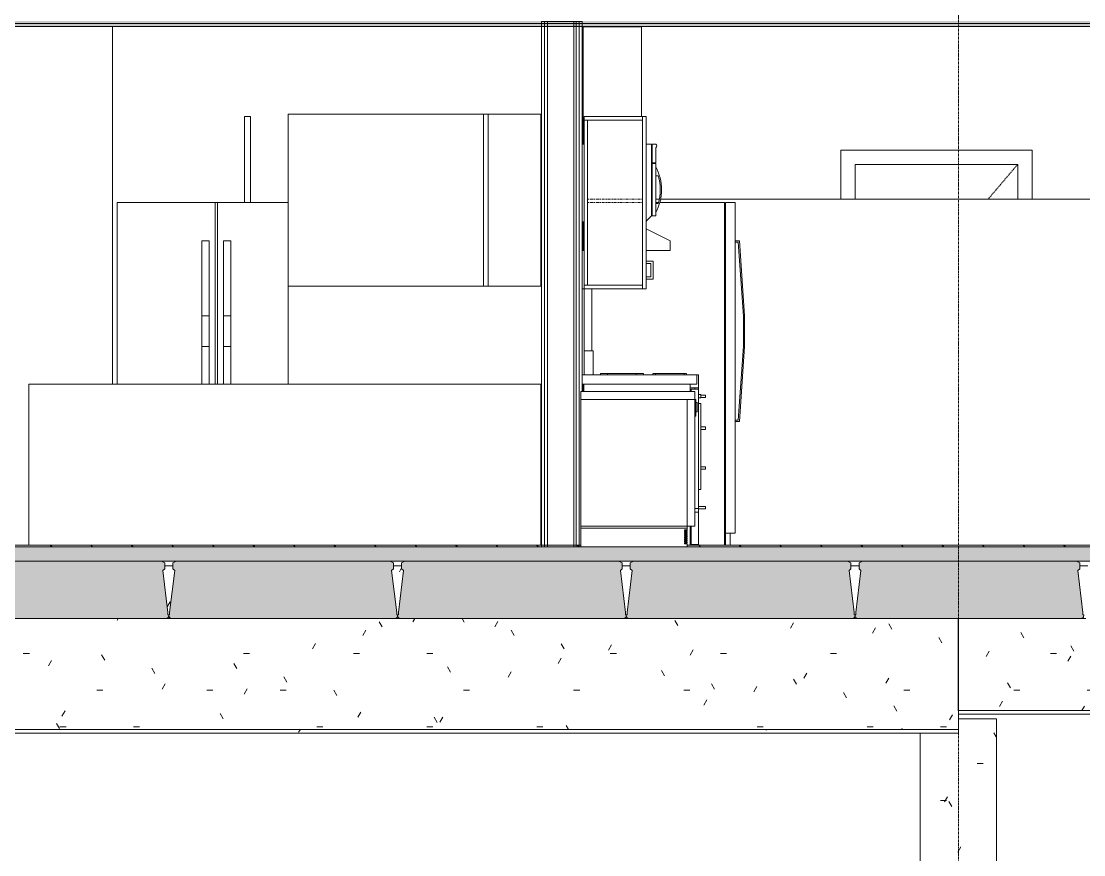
# Model space of a CAD drawing. Header units: inches. Extents: x -4168 to 1483, y -300 to 637.
# Drawn here: x 401.2 to 623.6, y -64.4 to 109.9 of the extents above; entities that cross this region are included whole.
import ezdxf

# ---------------------------------------------------------------- set-up
doc = ezdxf.new("R2010")
doc.units = ezdxf.units.IN
doc.header["$MEASUREMENT"] = 0
for name, pattern in [('Center', [1.25, 0.25, -0.1875, 0.625, -0.1875]), ('Dash 1_16_', [0.125, 0.0625, -0.0625]), ('Grid Line 1_2_', [0.875, 0.5, -0.125, 0.125, -0.125])]:
    doc.linetypes.add(name, pattern=pattern)
for name, color, linetype, lineweight in [('0-3', 55, 'Continuous', 9), ('0-5', 10, 'Continuous', 5), ('0-6', 253, 'Continuous', 9), ('A-CLNG-1', 251, 'Continuous', 5), ('A-CLNG-2', 13, 'Continuous', 9), ('A-CLNG-PATT-1', 45, 'Continuous', 9), ('A-DOOR-1', 253, 'Dash 1_16_', 9), ('A-DOOR-FRAM-2', 253, 'Continuous', 9), ('A-FLOR-7', 192, 'Continuous', 9), ('A-FLOR-LEVL-1', 51, 'Grid Line 1_2_', 9), ('A-FLOR-MCUT-2', 51, 'Continuous', 9), ('A-FLOR-PATT-1', 45, 'Continuous', 9), ('A-WALL-1', 253, 'Continuous', 9), ('A-WALL-3', 9, 'Continuous', 9), ('A-WALL-4', 250, 'Continuous', 13), ('I-WALL-3', 7, 'Continuous', 9), ('I-WALL-4', 55, 'Continuous', 9), ('Q-CASE-1', 253, 'Continuous', 9), ('Q-CASE-2', 9, 'Continuous', 9), ('Q-CASE-3', 253, 'Center', 9), ('Q-SPCQ-1', 9, 'Continuous', 9), ('S-BEAM-2', 7, 'Continuous', 9), ('S-BEAM-4', 55, 'Continuous', 9), ('S-BEAM-5', 50, 'Continuous', 9), ('S-COLS-1', 55, 'Continuous', 9), ('S-GRID-1', 1, 'Grid Line 1_2_', 9)]:
    doc.layers.add(name, color=color, linetype=linetype, lineweight=lineweight)
pattern_1 = [(0, (-10964.796, 146.633), (30.72, 7.68), [1.267, -21.773, 1.267, -21.773, -122.88]), (0, (-10964.796, 146.633), (30.72, 7.68), [-46.08, 1.267, -44.813, 1.267, -21.773, -53.76]), (0, (-10964.796, 146.633), (30.72, 7.68), [-115.2, 1.267, -14.093, 1.267, -37.133]), (120, (-10953.276, 150.473), (-22.011075, 22.7643), [1.267, -21.773, 1.267, -21.773, -122.88]), (120, (-10953.276, 150.473), (-22.011075, 22.7643), [-46.08, 1.267, -44.813, 1.267, -21.773, -53.76]), (120, (-10953.276, 150.473), (-22.011075, 22.7643), [-115.2, 1.267, -14.093, 1.267, -37.133]), (240, (-10949.436, 165.833), (-8.708925, -30.4443), [1.267, -21.773, 1.267, -21.773, -122.88]), (240, (-10949.436, 165.833), (-8.708925, -30.4443), [-46.08, 1.267, -44.813, 1.267, -21.773, -53.76]), (240, (-10949.436, 165.833), (-8.708925, -30.4443), [-115.2, 1.267, -14.093, 1.267, -37.133])]

# ---------------------------------------------------------------- blocks, each defined once
blk = doc.blocks.new('SWING - SINGLE - FLUSH - SWING - FLUSH - 2-10 x 6-8 - PRIVACY-3983846-BUILDING SECTION - EAST_WEST AT RAMP - LOOKING SOUTH')
at = {"layer": 'A-DOOR-1'}
blk.add_line((-10454.79, 80), (-10460.95, 72.75), dxfattribs=at)
at = {"layer": 'A-DOOR-FRAM-2'}
for p, q in [((-10491.79, 83), (-10491.79, 72.75)), ((-10451.79, 83), (-10491.79, 83)), ((-10451.79, 72.75), (-10451.79, 83)), ((-10488.79, 72.75), (-10488.79, 80)), ((-10488.79, 80), (-10454.79, 80)), ((-10454.79, 80), (-10454.79, 72.75))]:
    blk.add_line(p, q, dxfattribs=at)
blk = doc.blocks.new('Dishwasher_15404 - 34_ counter-547918-BUILDING SECTION - EAST_WEST AT RAMP - LOOKING SOUTH')
at = {"layer": 'Q-SPCQ-1'}
for p, q in [((-10546.25, 32.5), (-10522.57, 32.5)), ((-10546.25, 30.79), (-10546.25, 32.5)), ((-10522.57, 32.5), (-10522.38, 32.5)), ((-10522.38, 30.79), (-10522.38, 32.5)), ((-10546.25, 30.79), (-10524.2, 30.79)), ((-10546.25, 4.33), (-10546.25, 30.79)), ((-10522.57, 30.79), (-10546.25, 30.79)), ((-10524, 4.33), (-10524, 30.79)), ((-10524, 30.79), (-10522.57, 30.79)), ((-10524, 4.33), (-10524, 30.79)), ((-10522.38, 30.79), (-10522.57, 30.79)), ((-10522.57, 30.79), (-10522.38, 30.79)), ((-10522.38, 30.79), (-10522.13, 30.79)), ((-10522.38, 4.33), (-10522.38, 30.79)), ((-10522.13, 30.79), (-10522.13, 28.06)), ((-10521.88, 30.18), (-10522.13, 30.18)), ((-10521.88, 30.18), (-10521.88, 28.21)), ((-10522.38, 27.35), (-10522.13, 27.35)), ((-10522.13, 28.21), (-10521.88, 28.21)), ((-10522.13, 28.06), (-10522.13, 27.35)), ((-10524.2, 4.33), (-10546.25, 4.33)), ((-10546.25, 4.33), (-10524, 4.33)), ((-10546.25, 3.94), (-10546.25, 4.33)), ((-10524, 3.94), (-10546.25, 3.94)), ((-10546.25, 3.94), (-10525.58, 3.94)), ((-10546.25, 0), (-10546.25, 3.94)), ((-10524.5, 3.39), (-10524.5, 3.59)), ((-10524.5, 3.59), (-10524, 3.59)), ((-10524, 3.39), (-10524.5, 3.39)), ((-10524.5, 3), (-10524.5, 3.2)), ((-10524.5, 3.2), (-10524, 3.2)), ((-10524, 3), (-10524.5, 3)), ((-10524.5, 2.61), (-10524.5, 2.8)), ((-10524.5, 2.8), (-10524, 2.8)), ((-10524, 2.61), (-10524.5, 2.61)), ((-10524.5, 2.21), (-10524.5, 2.41)), ((-10524.5, 2.41), (-10524, 2.41)), ((-10524, 3.59), (-10524.03, 3.59)), ((-10524.03, 3.39), (-10524, 3.39)), ((-10524, 3.2), (-10524.03, 3.2)), ((-10524.03, 3), (-10524, 3)), ((-10524, 2.8), (-10524.03, 2.8)), ((-10524.03, 2.61), (-10524, 2.61)), ((-10524, 2.41), (-10524.03, 2.41)), ((-10522.57, 4.33), (-10524, 4.33)), ((-10524, 3.94), (-10524, 4.33)), ((-10524, 3.59), (-10524, 3.94)), ((-10524, 3.2), (-10524, 3.39)), ((-10524, 2.8), (-10524, 3)), ((-10524, 2.41), (-10524, 2.61)), ((-10522.38, 4.33), (-10522.57, 4.33)), ((-10524, 2.21), (-10524.5, 2.21)), ((-10524.5, 1.82), (-10524.5, 2.02)), ((-10524.5, 2.02), (-10524, 2.02)), ((-10524, 1.82), (-10524.5, 1.82)), ((-10524.5, 1.43), (-10524.5, 1.62)), ((-10524.5, 1.62), (-10524, 1.62)), ((-10524, 1.43), (-10524.5, 1.43)), ((-10524.5, 1.03), (-10524.5, 1.23)), ((-10524.5, 1.23), (-10524, 1.23)), ((-10524, 1.03), (-10524.5, 1.03)), ((-10524.5, 0.64), (-10524.5, 0.84)), ((-10524.5, 0.84), (-10524, 0.84)), ((-10524, 0.64), (-10524.5, 0.64)), ((-10524.03, 2.21), (-10524, 2.21)), ((-10524, 2.02), (-10524.03, 2.02)), ((-10524.03, 1.82), (-10524, 1.82)), ((-10524, 1.62), (-10524.03, 1.62)), ((-10524.03, 1.43), (-10524, 1.43)), ((-10524, 1.23), (-10524.03, 1.23)), ((-10524.03, 1.03), (-10524, 1.03)), ((-10524, 0.84), (-10524.03, 0.84)), ((-10524, 2.02), (-10524, 2.21)), ((-10524, 1.62), (-10524, 1.82)), ((-10524, 1.23), (-10524, 1.43)), ((-10524, 0.84), (-10524, 1.03)), ((-10524, 0), (-10524, 0.64)), ((-10525.58, 0), (-10546.25, 0)), ((-10524, 0), (-10525.58, 0))]:
    blk.add_line(p, q, dxfattribs=at)
blk = doc.blocks.new('Refrigerator_-_Side-by-Side_6047 - 36_ X 30_-345559-BUILDING SECTION - EAST_WEST AT RAMP - LOOKING SOUTH')
at = {"layer": 'Q-SPCQ-1'}
for p, q in [((-10531.33, 72), (-10531.45, 72)), ((-10530.01, 72), (-10530.55, 72)), ((-10516.19, 72), (-10529.73, 72)), ((-10516.19, 0.37), (-10516.19, 72)), ((-10515.94, 2.87), (-10515.94, 72)), ((-10515.94, 72), (-10513.94, 72)), ((-10513.94, 72), (-10513.94, 2.87)), ((-10513.04, 64), (-10513.94, 64)), ((-10513.94, 63.75), (-10513.27, 63.75)), ((-10513.27, 63.75), (-10512.19, 48.28)), ((-10511.94, 48.29), (-10513.04, 64)), ((-10543.94, 54), (-10543.94, 41)), ((-10512.19, 48.28), (-10512.19, 41.95)), ((-10511.94, 41.94), (-10511.94, 48.29)), ((-10512.19, 41.95), (-10513.27, 26.48)), ((-10513.04, 26.23), (-10511.94, 41.94)), ((-10513.27, 26.48), (-10513.94, 26.48)), ((-10513.94, 26.23), (-10513.04, 26.23)), ((-10514.94, 2.87), (-10515.94, 2.87)), ((-10515.94, 2.87), (-10515.94, 0.37)), ((-10515.94, 2.87), (-10513.94, 2.87)), ((-10514.94, 0.37), (-10514.94, 2.87))]:
    blk.add_line(p, q, dxfattribs=at)
blk = doc.blocks.new('300 Series Wall Hung Cabinet_302 - 24_ X 36_-3321701-BUILDING SECTION - EAST_WEST AT RAMP - LOOKING SOUTH')
at = {"layer": 'Q-CASE-1'}
for p, q in [((-10533.31, 90), (-10545.56, 90)), ((-10545.56, 90), (-10545.56, 89.25)), ((-10545.56, 89.25), (-10545.56, 54.75)), ((-10544.81, 89.25), (-10545.56, 89.25)), ((-10545.56, 89.25), (-10533.31, 89.25)), ((-10544.81, 54.75), (-10544.81, 89.25)), ((-10533.31, 90), (-10533.31, 54)), ((-10532.56, 90), (-10533.31, 90)), ((-10533.31, 89.25), (-10533.31, 90)), ((-10532.56, 54), (-10532.56, 90)), ((-10545.56, 54.75), (-10544.81, 54.75)), ((-10533.31, 54.75), (-10545.56, 54.75)), ((-10545.56, 54.75), (-10545.56, 54)), ((-10545.56, 54), (-10533.31, 54)), ((-10533.31, 54), (-10533.31, 54.75)), ((-10533.31, 54), (-10532.56, 54))]:
    blk.add_line(p, q, dxfattribs=at)
at = {"layer": 'Q-CASE-3'}
for p, q in [((-10533.31, 72.75), (-10544.81, 72.75)), ((-10533.31, 72), (-10544.81, 72))]:
    blk.add_line(p, q, dxfattribs=at)
blk = doc.blocks.new('300 Series Wall Hung Cabinet_301 - 18_-3322813-BUILDING SECTION - EAST_WEST AT RAMP - LOOKING SOUTH')
at = {"layer": 'Q-CASE-2'}
for p, q in [((-10532.56, 59.75), (-10531.07, 59.75)), ((-10531.56, 59.25), (-10532.56, 59.25)), ((-10531.56, 59.25), (-10531.56, 56.5)), ((-10531.07, 56), (-10531.07, 59.75)), ((-10531.56, 56.5), (-10532.56, 56.5)), ((-10532.56, 56), (-10531.07, 56))]:
    blk.add_line(p, q, dxfattribs=at)
blk = doc.blocks.new('Base Cabinet 4 Drawer 254 - Base Cabinet 4 Drawer 254 18_-2556185-BUILDING SECTION - EAST_WEST AT RAMP - LOOKING SOUTH')
at = {"layer": 'Q-CASE-1'}
for p, q in [((-10522.38, 33.01), (-10522.38, 33.26)), ((-10522.38, 33.01), (-10522.38, 33.26)), ((-10521.63, 33.26), (-10521.63, 33.01)), ((-10521.63, 8), (-10521.63, 7.25)), ((-10523.38, 4), (-10523.13, 4))]:
    blk.add_line(p, q, dxfattribs=at)
at = {"layer": 'Q-CASE-2'}
for p, q in [((-10521.13, 31.75), (-10520.13, 31.75)), ((-10520.13, 31.25), (-10521.13, 31.25)), ((-10520.13, 31.25), (-10520.13, 31.75)), ((-10521.13, 25.09), (-10520.13, 25.09)), ((-10520.13, 24.58), (-10521.13, 24.58)), ((-10520.13, 24.58), (-10520.13, 25.09)), ((-10521.13, 16.75), (-10520.13, 16.75)), ((-10520.13, 16.25), (-10521.13, 16.25)), ((-10520.13, 16.25), (-10520.13, 16.75)), ((-10521.63, 8.42), (-10520.13, 8.42)), ((-10520.13, 7.92), (-10521.63, 7.92)), ((-10520.13, 7.92), (-10520.13, 8.42))]:
    blk.add_line(p, q, dxfattribs=at)
blk = doc.blocks.new('30quot_MicrowaveVent_11166 - 70cm miele oven-2322118-BUILDING SECTION - EAST_WEST AT RAMP - LOOKING SOUTH')
at = {"layer": 'Q-CASE-2'}
for p, q in [((-10545.56, 84.26), (-10545.94, 84.26)), ((-10531.45, 84.26), (-10532.56, 84.26)), ((-10531.45, 69.26), (-10531.45, 84.26)), ((-10531.33, 80.32), (-10531.33, 84.26)), ((-10530.55, 84.26), (-10531.33, 84.26)), ((-10530.55, 83.47), (-10530.55, 80.32)), ((-10531.33, 80.32), (-10530.55, 80.32)), ((-10531.33, 69.26), (-10531.33, 80.2)), ((-10531.33, 80.2), (-10530.55, 80.2)), ((-10530.55, 80.2), (-10530.55, 69.26)), ((-10530.55, 77.63), (-10530.05, 77.63)), ((-10530.05, 71.8), (-10530.55, 71.8)), ((-10532.56, 68.15), (-10531.45, 69.26)), ((-10531.33, 69.26), (-10530.55, 69.26)), ((-10545.94, 68), (-10545.56, 68))]:
    blk.add_line(p, q, dxfattribs=at)
for centre, radius, start, end in [((-10530.82, 83.87), 0.48, 304.8416, 55.1584), ((-10539.49, 74.71), 10.15, 331.7931, 28.2069), ((-10539.44, 74.71), 9.83, 342.7622, 17.2378)]:
    blk.add_arc(centre, radius, start, end, dxfattribs=at)
blk = doc.blocks.new('Range_Hood_386 - 30_ Wide-2577799-BUILDING SECTION - EAST_WEST AT RAMP - LOOKING SOUTH')
at = {"layer": 'Q-SPCQ-1'}
for p, q in [((-10527.56, 64), (-10532.56, 66.5)), ((-10527.56, 62), (-10527.56, 64)), ((-10532.56, 62), (-10527.56, 62))]:
    blk.add_line(p, q, dxfattribs=at)
blk = doc.blocks.new('Cabinet Filler19 - Cabinet Filler-3870632-BUILDING SECTION - EAST_WEST AT RAMP - LOOKING SOUTH')
at = {"layer": 'A-WALL-3'}
for p, q in [((-10616.64, 90), (-10615.38, 90)), ((-10616.64, 90), (-10616.64, 72)), ((-10615.38, 72), (-10615.38, 90))]:
    blk.add_line(p, q, dxfattribs=at)
blk = doc.blocks.new('OD_CW_Upper Cabinet - OD_CW_Upper Cabinet-3856829-BUILDING SECTION - EAST_WEST AT RAMP - LOOKING SOUTH')
at = {"layer": 'Q-CASE-2'}
for p, q in [((-10566.63, 90.5), (-10566.63, 54.5)), ((-10565.63, 90.5), (-10566.63, 90.5)), ((-10565.63, 54.5), (-10565.63, 90.5)), ((-10565.63, 90.5), (-10565.63, 54.5)), ((-10554.63, 90.5), (-10565.63, 90.5)), ((-10554.63, 54.5), (-10554.63, 90.5)), ((-10566.63, 54.5), (-10565.63, 54.5)), ((-10565.63, 54.5), (-10554.63, 54.5))]:
    blk.add_line(p, q, dxfattribs=at)
blk = doc.blocks.new('OD_CW_Upper Cabinet - OD_CW_Upper Cabinet-3876543-BUILDING SECTION - EAST_WEST AT RAMP - LOOKING SOUTH')
at = {"layer": 'Q-CASE-2'}
for p, q in [((-10566.63, 90.5), (-10607.53, 90.5)), ((-10607.53, 90.5), (-10607.53, 72)), ((-10607.53, 54.5), (-10566.63, 54.5))]:
    blk.add_line(p, q, dxfattribs=at)
blk = doc.blocks.new('Refrigerator_-_Side-by-Side_6047 - 36_ X 30_-1372843-BUILDING SECTION - EAST_WEST AT RAMP - LOOKING SOUTH')
at = {"layer": 'Q-SPCQ-1'}
for p, q in [((-10643.28, 72), (-10643.28, 34)), ((-10622.78, 72), (-10643.28, 72)), ((-10622.28, 72), (-10622.78, 72)), ((-10622.78, 34), (-10622.78, 72)), ((-10622.28, 72), (-10622.28, 34)), ((-10607.53, 72), (-10622.28, 72)), ((-10607.53, 34), (-10607.53, 72)), ((-10625.55, 48.29), (-10625.55, 64)), ((-10625.55, 64), (-10624.04, 64)), ((-10624.04, 64), (-10624.04, 48.29)), ((-10621.01, 48.29), (-10621.01, 64)), ((-10619.5, 64), (-10621.01, 64)), ((-10619.5, 64), (-10619.5, 48.29)), ((-10625.55, 41.94), (-10625.55, 48.29)), ((-10625.55, 48.29), (-10624.04, 48.29)), ((-10624.04, 48.29), (-10624.04, 41.94)), ((-10621.01, 41.94), (-10621.01, 48.29)), ((-10619.5, 48.29), (-10621.01, 48.29)), ((-10619.5, 48.29), (-10619.5, 41.94)), ((-10625.55, 34), (-10625.55, 41.94)), ((-10625.55, 41.94), (-10624.04, 41.94)), ((-10624.04, 41.94), (-10624.04, 34)), ((-10621.01, 34), (-10621.01, 41.94)), ((-10619.5, 41.94), (-10621.01, 41.94)), ((-10619.5, 41.94), (-10619.5, 34))]:
    blk.add_line(p, q, dxfattribs=at)
blk = doc.blocks.new('CTR - 1st Phase - Unit Layouts_rvt-2-BUILDING SECTION - EAST_WEST AT RAMP - LOOKING SOUTH')
at = {"layer": 'A-WALL-1'}
for p, q in [((-10545.56, 54), (-10545.94, 54)), ((-10545.94, 54), (-10545.94, 36)), ((-10545.56, 36), (-10545.56, 54)), ((-10545.94, 36), (-10545.56, 36))]:
    blk.add_line(p, q, dxfattribs=at)
at = {"layer": 'A-WALL-3'}
for p, q in [((-10545.75, 108.87), (-10545.75, 108.75)), ((-10533.5, 108.75), (-10545.75, 108.75)), ((-10545.75, 108.75), (-10545.75, 84.26)), ((-10533.5, 90), (-10533.5, 108.75)), ((-10531.33, 72.75), (-10531.45, 72.75)), ((-10529.86, 72.75), (-10530.55, 72.75)), ((-10436.96, 72.75), (-10529.58, 72.75)), ((-10545.75, 68), (-10545.75, 62)), ((-10545.94, 62), (-10545.56, 62)), ((-10554.63, 34), (-10661.81, 34)), ((-10661.81, 34), (-10661.81, 0.37)), ((-10554.63, 0.37), (-10554.63, 34)), ((-10545.75, 34), (-10545.75, 32.5))]:
    blk.add_line(p, q, dxfattribs=at)
at = {"layer": 'Q-SPCQ-1'}
for p, q in [((-10543.63, 41), (-10545.56, 41)), ((-10543.63, 36), (-10543.63, 41)), ((-10521.94, 36), (-10545.94, 36)), ((-10545.94, 36), (-10545.94, 34)), ((-10542.13, 36.25), (-10542.13, 36)), ((-10542.13, 36.25), (-10540.66, 36.25)), ((-10540.63, 36.25), (-10540.63, 36)), ((-10540.63, 36.25), (-10537.63, 36.25)), ((-10537.63, 36.25), (-10534.63, 36.25)), ((-10534.63, 36), (-10534.63, 36.25)), ((-10534.59, 36.25), (-10533.13, 36.25)), ((-10533.13, 36), (-10533.13, 36.25)), ((-10531.13, 36.25), (-10531.13, 36)), ((-10531.07, 36.25), (-10530.66, 36.25)), ((-10530.63, 36.25), (-10530.63, 36)), ((-10530.63, 36.25), (-10527.63, 36.25)), ((-10527.63, 36.25), (-10524.63, 36.25)), ((-10524.63, 36), (-10524.63, 36.25)), ((-10524.6, 36.25), (-10524.18, 36.25)), ((-10524.13, 36), (-10524.13, 36.25)), ((-10521.94, 36), (-10521.63, 36)), ((-10521.94, 34), (-10521.94, 36)), ((-10521.63, 36), (-10521.63, 33.26)), ((-10545.94, 34), (-10521.94, 34)), ((-10545.63, 32.5), (-10545.63, 34)), ((-10523.38, 33.26), (-10523.38, 34)), ((-10523.38, 34), (-10523.38, 32.5)), ((-10521.63, 33.26), (-10523.38, 33.26)), ((-10523.13, 32.5), (-10523.13, 33.01)), ((-10523.13, 33.01), (-10521.63, 33.01)), ((-10521.63, 33.01), (-10521.63, 8)), ((-10521.63, 31.9), (-10521.13, 31.9)), ((-10521.13, 31.15), (-10521.63, 31.15)), ((-10521.13, 31.9), (-10521.13, 31.15)), ((-10521.63, 30), (-10521.13, 30)), ((-10521.13, 30), (-10521.13, 12)), ((-10521.13, 12), (-10521.63, 12)), ((-10521.63, 8), (-10522.39, 8)), ((-10522.39, 7.25), (-10521.63, 7.25)), ((-10521.63, 7.25), (-10521.63, 0.5)), ((-10523.38, 4.33), (-10523.38, 0.37)), ((-10523.13, 0.5), (-10523.13, 4.33)), ((-10521.63, 0.5), (-10523.13, 0.5))]:
    blk.add_line(p, q, dxfattribs=at)
at = {"layer": '0-6'}
for name in ['Cabinet Filler19 - Cabinet Filler-3870632-BUILDING SECTION - EAST_WEST AT RAMP - LOOKING SOUTH', 'OD_CW_Upper Cabinet - OD_CW_Upper Cabinet-3876543-BUILDING SECTION - EAST_WEST AT RAMP - LOOKING SOUTH', 'OD_CW_Upper Cabinet - OD_CW_Upper Cabinet-3856829-BUILDING SECTION - EAST_WEST AT RAMP - LOOKING SOUTH', '300 Series Wall Hung Cabinet_302 - 24_ X 36_-3321701-BUILDING SECTION - EAST_WEST AT RAMP - LOOKING SOUTH', '30quot_MicrowaveVent_11166 - 70cm miele oven-2322118-BUILDING SECTION - EAST_WEST AT RAMP - LOOKING SOUTH', 'SWING - SINGLE - FLUSH - SWING - FLUSH - 2-10 x 6-8 - PRIVACY-3983846-BUILDING SECTION - EAST_WEST AT RAMP - LOOKING SOUTH', 'Refrigerator_-_Side-by-Side_6047 - 36_ X 30_-1372843-BUILDING SECTION - EAST_WEST AT RAMP - LOOKING SOUTH', 'Refrigerator_-_Side-by-Side_6047 - 36_ X 30_-345559-BUILDING SECTION - EAST_WEST AT RAMP - LOOKING SOUTH', 'Range_Hood_386 - 30_ Wide-2577799-BUILDING SECTION - EAST_WEST AT RAMP - LOOKING SOUTH', '300 Series Wall Hung Cabinet_301 - 18_-3322813-BUILDING SECTION - EAST_WEST AT RAMP - LOOKING SOUTH', 'Dishwasher_15404 - 34_ counter-547918-BUILDING SECTION - EAST_WEST AT RAMP - LOOKING SOUTH', 'Base Cabinet 4 Drawer 254 - Base Cabinet 4 Drawer 254 18_-2556185-BUILDING SECTION - EAST_WEST AT RAMP - LOOKING SOUTH']:
    blk.add_blockref(name, (0, 0), dxfattribs=at)
blk = doc.blocks.new('CTR - 1st Phase - Common Walls_rvt-2-BUILDING SECTION - EAST_WEST AT RAMP - LOOKING SOUTH')
at = {"layer": 'A-WALL-4'}
for p, q in [((-10553.81, 109.87), (-10553.81, 0)), ((-10553.19, 109.87), (-10553.19, 0)), ((-10547.69, 109.87), (-10547.69, 0)), ((-10547.19, 109.87), (-10547.19, 0)), ((-10546.56, 109.87), (-10546.56, 0))]:
    blk.add_line(p, q, dxfattribs=at)
at = {"layer": 'I-WALL-3'}
for p, q in [((-10545.94, 109.87), (-10554.44, 109.87)), ((-10554.44, 109.87), (-10554.44, 0)), ((-10545.94, 32.5), (-10545.94, 109.87)), ((-10554.44, 0), (-10546.25, 0))]:
    blk.add_line(p, q, dxfattribs=at)
at = {"layer": 'I-WALL-4'}
blk.add_line((-10644.28, 108.87), (-10644.28, 34), dxfattribs=at)
blk = doc.blocks.new('034100 - Precast Structural Concrete - Column - Corbels - 16_x16_-2331169-BUILDING SECTION - EAST_WEST AT RAMP - LOOKING SOUTH')
at = {"layer": 'S-COLS-1'}
h = blk.add_hatch(dxfattribs=at)
h.set_pattern_fill('FP_24', color=256, style=0, pattern_type=2)
h.set_pattern_definition(pattern_1)
h.paths.add_polyline_path([(-10459.27, -152.86), (-10459.27, -152.13), (-10475.11, -152.13), (-10475.11, -152.86)], flags=0)
h.paths.add_polyline_path([(-10459.27, -151.75), (-10459.27, -35.99), (-10467.21, -35.99), (-10467.21, -39), (-10475.11, -39), (-10475.11, -151.75)], flags=0)
h = blk.add_hatch(dxfattribs=at)
h.set_pattern_fill('FP_24', color=256, style=0, pattern_type=2)
h.set_pattern_definition(pattern_1)
h.paths.add_polyline_path([(-10459.27, -152.86), (-10459.19, -152.86), (-10459.19, -152.13), (-10459.27, -152.13)], flags=0)
h.paths.add_polyline_path([(-10459.19, -151.75), (-10459.19, -35.99), (-10459.27, -35.99), (-10459.27, -151.75)], flags=0)
h = blk.add_hatch(dxfattribs=at)
h.set_pattern_fill('FP_24', color=256, style=0, pattern_type=2)
h.set_pattern_definition(pattern_1)
h.paths.add_polyline_path([(-10475.11, -152.86), (-10475.11, -152.13), (-10475.19, -152.13), (-10475.19, -152.86)], flags=0)
h.paths.add_polyline_path([(-10475.19, -151.75), (-10475.11, -151.75), (-10475.11, -39), (-10475.19, -39), (-10475.19, -47.29)], flags=0)
for p, q in [((-10459.27, -35.99), (-10467.21, -35.99)), ((-10459.19, -35.99), (-10459.27, -35.99)), ((-10459.19, -35.99), (-10459.19, -151.75)), ((-10475.19, -39), (-10475.19, -151.75)), ((-10475.19, -152.13), (-10475.19, -152.86)), ((-10459.19, -152.13), (-10459.19, -152.86))]:
    blk.add_line(p, q, dxfattribs=at)
blk = doc.blocks.new('034100 - Precast Structural Concrete - Solid Plank - 12_-1871143-BUILDING SECTION - EAST_WEST AT RAMP - LOOKING SOUTH')
at = {"layer": 'S-BEAM-5'}
blk.add_hatch(color=256, dxfattribs=at).paths.add_polyline_path([(-11207.13, -15), (-11206.75, -14.69), (-11206.75, -14.21), (-11206.89, -14.21), (-11206.89, -13.74), (-11207.92, -4.93), (-11207.56, -4.57), (-11207.56, -3.31), (-11208.25, -3), (-11253.06, -3), (-11253.75, -3.31), (-11253.75, -4.57), (-11253.36, -4.97), (-11254.42, -13.82), (-11254.42, -14.21), (-11254.6, -14.21), (-11254.55, -14.69), (-11254.18, -15), (-11215.47, -15)], flags=0)
at = {"layer": 'S-BEAM-2'}
for p, q in [((-11253.06, -3), (-11253.75, -3.31)), ((-11253.75, -3.31), (-11253.75, -4.57)), ((-11208.25, -3), (-11253.06, -3)), ((-11207.56, -3.31), (-11208.25, -3)), ((-11207.56, -4.57), (-11207.56, -3.31)), ((-11253.36, -4.97), (-11254.42, -13.74)), ((-11253.75, -4.57), (-11253.36, -4.97)), ((-11207.95, -4.97), (-11207.56, -4.57)), ((-11206.89, -13.74), (-11207.95, -4.97)), ((-11254.42, -14.21), (-11254.6, -14.21)), ((-11254.6, -14.21), (-11254.55, -14.69)), ((-11254.55, -14.69), (-11254.18, -15)), ((-11254.42, -13.74), (-11254.42, -13.82)), ((-11254.42, -13.82), (-11254.42, -14.21)), ((-11254.18, -15), (-11207.13, -15)), ((-11207.13, -15), (-11206.75, -14.69)), ((-11206.89, -14.21), (-11206.89, -13.74)), ((-11206.71, -14.21), (-11206.89, -14.21)), ((-11206.75, -14.69), (-11206.71, -14.21))]:
    blk.add_line(p, q, dxfattribs=at)
blk = doc.blocks.new('034100 - Precast Structural Concrete - Inverted Tee - IT 28IT31 _11_F _ 11_B SHELF_-1925202-BUILDING SECTION - EAST_WEST AT RAMP - LOOKING SOUTH')
at = {"layer": 'S-BEAM-4'}
h = blk.add_hatch(dxfattribs=at)
h.set_pattern_fill('FP_24', color=256, style=0, pattern_type=2)
h.set_pattern_definition(pattern_1)
h.paths.add_polyline_path([(-10393.25, -15), (-10392.66, -15), (-10393.03, -14.69), (-10393.08, -14.21), (-10393.12, -14.69), (-10393.49, -15)], flags=0)
h.paths.add_polyline_path([(-10345.19, -15), (-10344.78, -15), (-10345.15, -14.69), (-10345.19, -14.21), (-10345.24, -14.69), (-10345.61, -15), (-10345.24, -15)], flags=0)
h.paths.add_polyline_path([(-10440.96, -15), (-10440.54, -15), (-10440.92, -14.69), (-10440.96, -14.21), (-10441, -14.69), (-10441.37, -15), (-10441, -15)], flags=0)
h.paths.add_polyline_path([(-10249.39, -15), (-10249.01, -15), (-10249.39, -14.69), (-10249.43, -14.21), (-10249.47, -14.69), (-10249.85, -15), (-10249.43, -15)], flags=0)
h.paths.add_polyline_path([(-10201.73, -15), (-10201.13, -15), (-10201.51, -14.69), (-10201.55, -14.21), (-10201.59, -14.69), (-10201.96, -15)], flags=0)
h.paths.add_polyline_path([(-10297.31, -15), (-10296.9, -15), (-10297.27, -14.69), (-10297.31, -14.21), (-10297.35, -14.69), (-10297.73, -15), (-10297.35, -15)], flags=0)
h.paths.add_polyline_path([(-10441, -14.21), (-10440.78, -14.21), (-10440.78, -13.74), (-10439.72, -4.97), (-10440.11, -4.57), (-10440.11, -4), (-10441.8, -4), (-10441.8, -4.57), (-10442.2, -4.97), (-10441.13, -13.74), (-10441.13, -14.21)], flags=0)
h.paths.add_polyline_path([(-10393.25, -14.21), (-10392.9, -14.21), (-10392.9, -13.74), (-10391.84, -4.97), (-10392.23, -4.57), (-10392.23, -4), (-10393.92, -4), (-10393.92, -4.57), (-10394.32, -4.97), (-10393.25, -13.74)], flags=0)
h.paths.add_polyline_path([(-10345.37, -14.21), (-10345.02, -14.21), (-10345.02, -13.74), (-10343.95, -4.97), (-10344.35, -4.57), (-10344.35, -4), (-10346.04, -4), (-10346.04, -4.57), (-10346.43, -4.97), (-10345.37, -13.74)], flags=0)
h.paths.add_polyline_path([(-10297.35, -14.21), (-10297.13, -14.21), (-10297.13, -13.74), (-10296.07, -4.97), (-10296.47, -4.57), (-10296.47, -4), (-10298.16, -4), (-10298.16, -4.57), (-10298.55, -4.97), (-10297.49, -13.74), (-10297.49, -14.21)], flags=0)
h.paths.add_polyline_path([(-10201.59, -14.21), (-10201.37, -14.21), (-10201.37, -13.74), (-10200.31, -4.97), (-10200.7, -4.57), (-10200.7, -4), (-10202.39, -4), (-10202.39, -4.57), (-10202.79, -4.97), (-10201.73, -13.74), (-10201.73, -14.21)], flags=0)
h.paths.add_polyline_path([(-10249.61, -14.21), (-10249.25, -14.21), (-10249.25, -13.74), (-10248.19, -4.97), (-10248.58, -4.57), (-10248.58, -4), (-10250.28, -4), (-10250.28, -4.57), (-10250.67, -4.97), (-10249.61, -13.74)], flags=0)
h = blk.add_hatch(dxfattribs=at)
h.set_pattern_fill('FP_24', color=256, style=0, pattern_type=2)
h.set_pattern_definition(pattern_1)
h.paths.add_polyline_path([(-10344.15, -34.21), (-10167.15, -34.21), (-10167.15, -15), (-10467.21, -15), (-10467.21, -34.21), (-10344.78, -34.21)], flags=0)
h = blk.add_hatch(dxfattribs=at)
h.set_pattern_fill('FP_38', color=256, style=0, pattern_type=2)
h.set_pattern_definition([(0, (-10964.796, 193.91), (30.72, 5.431), [1.267, -21.773, 1.267, -21.773, -122.88]), (0, (-10964.796, 193.91), (30.72, 5.431), [-46.08, 1.267, -44.813, 1.267, -21.773, -53.76]), (0, (-10964.796, 193.91), (30.72, 5.431), [-115.2, 1.267, -14.093, 1.267, -37.133]), (129.232, (-10953.276, 196.626), (-22.01134, 16.097085), [1.002, -17.213, 1.002, -114.358]), (129.232, (-10953.276, 196.626), (-22.01134, 16.097085), [-19.217, -17.213, 1.002, -35.428, -60.716]), (129.232, (-10953.276, 196.626), (-22.01134, 16.097085), [-72.859, 1.002, -17.213, 1.002, -41.499]), (129.232, (-10953.276, 196.626), (-22.01134, 16.097085), [-92.075, -11.141, 1.002, -29.356]), (230.768, (-10949.436, 207.487), (-8.709237, -21.52714), [1.002, -17.213, 1.002, -114.358]), (230.768, (-10949.436, 207.487), (-8.709237, -21.52714), [-19.217, -17.213, 1.002, -35.428, -60.716]), (230.768, (-10949.436, 207.487), (-8.709237, -21.52714), [-72.859, 1.002, -17.213, 1.002, -41.499]), (230.768, (-10949.436, 207.487), (-8.709237, -21.52714), [-92.075, -11.141, 1.002, -29.356])])
h.paths.add_polyline_path([(-10167.17, -35), (-10167.15, -35), (-10167.17, -34.21), (-10467.21, -34.21), (-10467.21, -35), (-10190.23, -35)], flags=0)
for p, q in [((-10440.11, -4), (-10441.8, -4)), ((-10467.23, -34.21), (-10467.23, -15)), ((-10441.37, -15), (-10440.54, -15)), ((-10467.23, -34.21), (-10167.15, -34.21)), ((-10467.21, -35), (-10167.15, -35))]:
    blk.add_line(p, q, dxfattribs=at)
blk = doc.blocks.new('CTR - 1st Phase - Structure_rvt-2-BUILDING SECTION - EAST_WEST AT RAMP - LOOKING SOUTH')
at = {"layer": 'S-BEAM-4'}
h = blk.add_hatch(dxfattribs=at)
h.set_pattern_fill('FP_24', color=256, style=0, pattern_type=2)
h.set_pattern_definition(pattern_1)
h.paths.add_polyline_path([(-10632.44, -15), (-10632.07, -15), (-10632.44, -14.69), (-10632.49, -14.21), (-10632.53, -14.69), (-10632.9, -15), (-10632.49, -15)], flags=0)
h.paths.add_polyline_path([(-10728.21, -15), (-10727.83, -15), (-10728.21, -14.69), (-10728.25, -14.21), (-10728.29, -14.69), (-10728.67, -15), (-10728.25, -15)], flags=0)
h.paths.add_polyline_path([(-10823.6, -15), (-10823.84, -14.8), (-10824.08, -15), (-10823.7, -15)], flags=0)
h.paths.add_polyline_path([(-10776.06, -15), (-10775.71, -15), (-10776.09, -14.69), (-10776.13, -14.21), (-10776.17, -14.69), (-10776.55, -15), (-10776.09, -15)], flags=0)
h.paths.add_polyline_path([(-10584.6, -15), (-10584.19, -15), (-10584.56, -14.69), (-10584.6, -14.21), (-10584.64, -14.69), (-10585.02, -15), (-10584.64, -15)], flags=0)
h.paths.add_polyline_path([(-10489.02, -15), (-10488.42, -15), (-10488.8, -14.69), (-10488.84, -14.21), (-10488.88, -14.69), (-10489.26, -15)], flags=0)
h.paths.add_polyline_path([(-10680.37, -15), (-10679.95, -15), (-10680.33, -14.69), (-10680.37, -14.21), (-10680.41, -14.69), (-10680.78, -15), (-10680.41, -15)], flags=0)
h.paths.add_polyline_path([(-10536.9, -15), (-10536.3, -15), (-10536.68, -14.69), (-10536.72, -14.21), (-10536.76, -14.69), (-10537.14, -15)], flags=0)
h.paths.add_polyline_path([(-10776.17, -14.21), (-10775.95, -14.21), (-10775.95, -13.74), (-10774.89, -4.97), (-10775.28, -4.57), (-10775.28, -4), (-10776.98, -4), (-10776.98, -4.57), (-10777.37, -4.97), (-10776.31, -13.74), (-10776.31, -14.21)], flags=0)
h.paths.add_polyline_path([(-10728.43, -14.21), (-10728.07, -14.21), (-10728.07, -13.74), (-10727.01, -4.97), (-10727.4, -4.57), (-10727.4, -4), (-10729.1, -4), (-10729.1, -4.57), (-10729.49, -4.97), (-10728.43, -13.74)], flags=0)
h.paths.add_polyline_path([(-10680.41, -14.21), (-10680.19, -14.21), (-10680.19, -13.74), (-10679.13, -4.97), (-10679.52, -4.57), (-10679.52, -4), (-10681.21, -4), (-10681.21, -4.57), (-10681.61, -4.97), (-10680.54, -13.74), (-10680.54, -14.21)], flags=0)
h.paths.add_polyline_path([(-10632.66, -14.21), (-10632.31, -14.21), (-10632.31, -13.74), (-10631.24, -4.97), (-10631.64, -4.57), (-10631.64, -4), (-10633.33, -4), (-10633.33, -4.57), (-10633.73, -4.97), (-10632.66, -13.74)], flags=0)
h.paths.add_polyline_path([(-10584.64, -14.21), (-10584.43, -14.21), (-10584.43, -13.74), (-10583.36, -4.97), (-10583.76, -4.57), (-10583.76, -4), (-10585.45, -4), (-10585.45, -4.57), (-10585.84, -4.97), (-10584.78, -13.74), (-10584.78, -14.21)], flags=0)
h.paths.add_polyline_path([(-10536.76, -14.21), (-10536.54, -14.21), (-10536.54, -13.74), (-10535.48, -4.97), (-10535.87, -4.57), (-10535.87, -4), (-10537.57, -4), (-10537.57, -4.57), (-10537.96, -4.97), (-10536.9, -13.74), (-10536.9, -14.21)], flags=0)
h.paths.add_polyline_path([(-10489.02, -14.21), (-10488.66, -14.21), (-10488.66, -13.74), (-10487.6, -4.97), (-10487.99, -4.57), (-10487.99, -4), (-10489.69, -4), (-10489.69, -4.57), (-10490.08, -4.97), (-10489.02, -13.74)], flags=0)
h.paths.add_polyline_path([(-10823.84, -13.74), (-10822.77, -4.97), (-10823.17, -4.57), (-10823.17, -4), (-10824.5, -4), (-10824.5, -4.57), (-10824.9, -4.97), (-10824.08, -11.76)], flags=0)
h = blk.add_hatch(dxfattribs=at)
h.set_pattern_fill('FP_24', color=256, style=0, pattern_type=2)
h.set_pattern_definition(pattern_1)
h.paths.add_polyline_path([(-10839.17, -38.21), (-10467.21, -38.21), (-10467.21, -15), (-10839.17, -15), (-10839.17, -23.36)], flags=0)
h = blk.add_hatch(dxfattribs=at)
h.set_pattern_fill('FP_37', color=256, style=0, pattern_type=2)
h.set_pattern_definition([(0, (-10964.796, 191.91), (30.72, 5.431), [1.267, -21.773, 1.267, -21.773, -122.88]), (0, (-10964.796, 191.91), (30.72, 5.431), [-46.08, 1.267, -44.813, 1.267, -21.773, -53.76]), (0, (-10964.796, 191.91), (30.72, 5.431), [-115.2, 1.267, -14.093, 1.267, -37.133]), (129.232, (-10953.276, 194.626), (-19.35057, 12.83838), [1.002, -17.213, 1.002, -114.358]), (129.232, (-10953.276, 194.626), (-19.35057, 12.83838), [-19.217, -17.213, 1.002, -35.428, -60.716]), (129.232, (-10953.276, 194.626), (-19.35057, 12.83838), [-72.859, 1.002, -17.213, 1.002, -41.499]), (129.232, (-10953.276, 194.626), (-19.35057, 12.83838), [-92.075, -11.141, 1.002, -29.356]), (230.768, (-10949.436, 205.487), (-11.370004, -24.78585), [1.002, -17.213, 1.002, -114.358]), (230.768, (-10949.436, 205.487), (-11.370004, -24.78585), [-19.217, -17.213, 1.002, -35.428, -60.716]), (230.768, (-10949.436, 205.487), (-11.370004, -24.78585), [-72.859, 1.002, -17.213, 1.002, -41.499]), (230.768, (-10949.436, 205.487), (-11.370004, -24.78585), [-92.075, -11.141, 1.002, -29.356])])
h.paths.add_polyline_path([(-10831.27, -39), (-10467.21, -39), (-10467.21, -38.21), (-10839.17, -38.21), (-10839.15, -39)], flags=0)
for p, q in [((-10631.64, -4), (-10633.33, -4)), ((-10583.76, -4), (-10585.45, -4)), ((-10535.87, -4), (-10537.57, -4)), ((-10487.99, -4), (-10489.69, -4)), ((-10632.9, -15), (-10632.07, -15)), ((-10585.02, -15), (-10584.19, -15)), ((-10537.14, -15), (-10536.3, -15)), ((-10489.26, -15), (-10488.42, -15)), ((-10467.21, -15), (-10467.21, -38.21)), ((-10467.21, -38.21), (-10839.17, -38.21)), ((-10467.21, -39), (-10839.17, -39)), ((-10467.21, -38.21), (-10467.21, -39))]:
    blk.add_line(p, q, dxfattribs=at)
at = {"layer": '0-3'}
for name, p in [('034100 - Precast Structural Concrete - Solid Plank - 12_-1871143-BUILDING SECTION - EAST_WEST AT RAMP - LOOKING SOUTH', (574.23, 0)), ('034100 - Precast Structural Concrete - Solid Plank - 12_-1871143-BUILDING SECTION - EAST_WEST AT RAMP - LOOKING SOUTH', (622.11, 0)), ('034100 - Precast Structural Concrete - Solid Plank - 12_-1871143-BUILDING SECTION - EAST_WEST AT RAMP - LOOKING SOUTH', (669.99, 0)), ('034100 - Precast Structural Concrete - Solid Plank - 12_-1871143-BUILDING SECTION - EAST_WEST AT RAMP - LOOKING SOUTH', (717.87, 0)), ('034100 - Precast Structural Concrete - Solid Plank - 12_-1871143-BUILDING SECTION - EAST_WEST AT RAMP - LOOKING SOUTH', (765.76, 0)), ('034100 - Precast Structural Concrete - Inverted Tee - IT 28IT31 _11_F _ 11_B SHELF_-1925202-BUILDING SECTION - EAST_WEST AT RAMP - LOOKING SOUTH', (0, 0)), ('034100 - Precast Structural Concrete - Column - Corbels - 16_x16_-2331169-BUILDING SECTION - EAST_WEST AT RAMP - LOOKING SOUTH', (0, 0))]:
    blk.add_blockref(name, p, dxfattribs=at)

msp = doc.modelspace()

# ---------------------------------------------------------------- hatches: boundary and pattern name
at = {"layer": 'A-CLNG-1'}
h = msp.add_hatch(color=256, dxfattribs=at)
h.paths.add_polyline_path([(-774.6726, 109.5), (-774.6226, 109.5), (-774.6226, 110), (-774.6726, 109.9995)], flags=0)
h.paths.add_polyline_path([(-814.2351, 109.5), (-814.2351, 110), (-814.8601, 110), (-814.8601, 109.5)], flags=0)
h.paths.add_polyline_path([(-1017.1241, 109.5), (-818.3601, 109.5), (-818.3601, 110), (-1017.1241, 110)], flags=0)
h.paths.add_polyline_path([(874.3335, 109.5), (1047.479, 109.5), (1047.4774, 110), (-366.4226, 110), (-366.4226, 109.5), (874.1123, 109.5)], flags=0)
at = {"layer": 'A-CLNG-PATT-1'}
h = msp.add_hatch(dxfattribs=at)
h.set_pattern_fill('FP_24', color=256, style=0, pattern_type=2)
h.set_pattern_definition([(0, (99.771, 146.633), (30.72, 7.68), [1.267, -21.773, 1.267, -21.773, -122.88]), (0, (99.771, 146.633), (30.72, 7.68), [-46.08, 1.267, -44.813, 1.267, -21.773, -53.76]), (0, (99.771, 146.633), (30.72, 7.68), [-115.2, 1.267, -14.093, 1.267, -37.133]), (120, (111.291, 150.473), (-22.011075, 22.7643), [1.267, -21.773, 1.267, -21.773, -122.88]), (120, (111.291, 150.473), (-22.011075, 22.7643), [-46.08, 1.267, -44.813, 1.267, -21.773, -53.76]), (120, (111.291, 150.473), (-22.011075, 22.7643), [-115.2, 1.267, -14.093, 1.267, -37.133]), (240, (115.131, 165.833), (-8.708925, -30.4443), [1.267, -21.773, 1.267, -21.773, -122.88]), (240, (115.131, 165.833), (-8.708925, -30.4443), [-46.08, 1.267, -44.813, 1.267, -21.773, -53.76]), (240, (115.131, 165.833), (-8.708925, -30.4443), [-115.2, 1.267, -14.093, 1.267, -37.133])])
h.paths.add_polyline_path([(-774.6226, 108.875), (-774.6226, 109.5), (-774.6726, 109.4994), (-774.6726, 108.875)], flags=0)
h.paths.add_polyline_path([(-814.2351, 108.875), (-814.2351, 109.5), (-814.8601, 109.5), (-814.8601, 108.875)], flags=0)
h.paths.add_polyline_path([(-1017.1226, 108.875), (-818.3601, 108.875), (-818.3601, 109.5), (-1017.1241, 109.5), (-1017.1241, 108.875)], flags=0)
h.paths.add_polyline_path([(915.8945, 108.875), (1047.479, 108.875), (1047.4774, 109.5), (-366.4226, 109.5), (-366.4226, 108.875), (915.0897, 108.875)], flags=0)
at = {"layer": 'A-FLOR-PATT-1'}
h = msp.add_hatch(dxfattribs=at)
h.set_pattern_fill('FP_21', color=256, style=0, pattern_type=2)
h.set_pattern_definition([(135, (99.771, 146.633), (-4.24264, -4.24264), [])])
h.paths.add_polyline_path([(96.7524, 0), (223.0649, 0), (223.0649, 0.375), (-59.1226, 0.375), (-59.1226, 0), (94.1274, 0)], flags=0)
h.paths.add_polyline_path([(356.0024, 0), (511.3774, 0), (511.3774, 0.375), (228.5649, 0.375), (228.5649, 0), (322.282, 0)], flags=0)
h.paths.add_polyline_path([(-1016.4976, 0), (-843.5476, 0), (-843.5476, 0.375), (-1016.4976, 0.375)], flags=0)
h.paths.add_polyline_path([(-774.6226, 0), (-774.6226, 0.375), (-774.6726, 0.375), (-774.6726, 0.0001)], flags=0)
h.paths.add_polyline_path([(898.1539, 0), (1047.4774, 0), (1047.4774, 0.375), (718.1649, 0.375), (718.1649, 0), (876.0569, 0)], flags=0)
h.paths.add_polyline_path([(-150.905, 0), (-64.6226, 0), (-64.6226, 0.375), (-367.6226, 0.375), (-367.6226, 0), (-190.3373, 0)], flags=0)
h.paths.add_polyline_path([(712.6649, 0), (712.6649, 0.375), (540.5649, 0.375), (540.5649, 0), (708.0649, 0)], flags=0)
h.paths.add_polyline_path([(518.3149, 0), (518.3149, 0.375), (516.8774, 0.375), (516.8774, 0)], flags=0)
h = msp.add_hatch(dxfattribs=at)
h.set_pattern_fill('FP_22', color=256, style=0, pattern_type=2)
h.set_pattern_definition([(0, (99.771, 146.633), (15.36, 3.84), [1.267, -10.253, 1.267, -10.253, -61.44]), (0, (99.771, 146.633), (15.36, 3.84), [-23.04, 1.267, -21.773, 1.267, -10.253, -26.88]), (0, (99.771, 146.633), (15.36, 3.84), [-57.6, 1.267, -6.413, 1.267, -17.933]), (120, (105.531, 148.553), (-11.005538, 11.38215), [1.267, -10.253, 1.267, -10.253, -61.44]), (120, (105.531, 148.553), (-11.005538, 11.38215), [-23.04, 1.267, -21.773, 1.267, -10.253, -26.88]), (120, (105.531, 148.553), (-11.005538, 11.38215), [-57.6, 1.267, -6.413, 1.267, -17.933]), (240, (107.451, 156.233), (-4.354462, -15.22215), [1.267, -10.253, 1.267, -10.253, -61.44]), (240, (107.451, 156.233), (-4.354462, -15.22215), [-23.04, 1.267, -21.773, 1.267, -10.253, -26.88]), (240, (107.451, 156.233), (-4.354462, -15.22215), [-57.6, 1.267, -6.413, 1.267, -17.933])])
h.paths.add_polyline_path([(440.5787, -3), (1047.4774, -3), (1047.4774, 0), (-367.6226, 0), (-367.6226, -3), (420.2899, -3)], flags=0)
h.paths.add_polyline_path([(-774.6226, -3), (-774.6226, 0), (-1016.6226, 0), (-1016.6226, -3), (-778.1726, -3)], flags=0)

# ---------------------------------------------------------------- linework, layer by layer
at = {"layer": 'A-CLNG-2'}
for p, q in [((1047.479, 109.5), (-366.4226, 109.5)), ((-366.4226, 108.875), (1047.479, 108.875))]:
    msp.add_line(p, q, dxfattribs=at)
at = {"layer": 'A-FLOR-7'}
for p, q in [((518.3149, 0.375), (-367.6226, 0.375)), ((1047.4774, 0.375), (540.5649, 0.375)), ((-367.6226, -3), (1047.4774, -3))]:
    msp.add_line(p, q, dxfattribs=at)
at = {"layer": 'A-FLOR-LEVL-1'}
msp.add_line((-1138.4549, 0), (1405.5613, 0), dxfattribs=at)
at = {"layer": 'A-FLOR-MCUT-2'}
for p, q in [((518.3149, 0), (-367.6226, 0)), ((1047.4774, 0), (540.5649, 0))]:
    msp.add_line(p, q, dxfattribs=at)
at = {"layer": 'S-GRID-1'}
msp.add_line((597.3774, -159.8356), (597.3774, 428.6716), dxfattribs=at)

# ---------------------------------------------------------------- block references
at = {"layer": '0-5'}
for name in ['CTR - 1st Phase - Structure_rvt-2-BUILDING SECTION - EAST_WEST AT RAMP - LOOKING SOUTH', 'CTR - 1st Phase - Common Walls_rvt-2-BUILDING SECTION - EAST_WEST AT RAMP - LOOKING SOUTH', 'CTR - 1st Phase - Unit Layouts_rvt-2-BUILDING SECTION - EAST_WEST AT RAMP - LOOKING SOUTH']:
    msp.add_blockref(name, (11064.5668, 0), dxfattribs=at)

doc.saveas('drawing.dxf')
